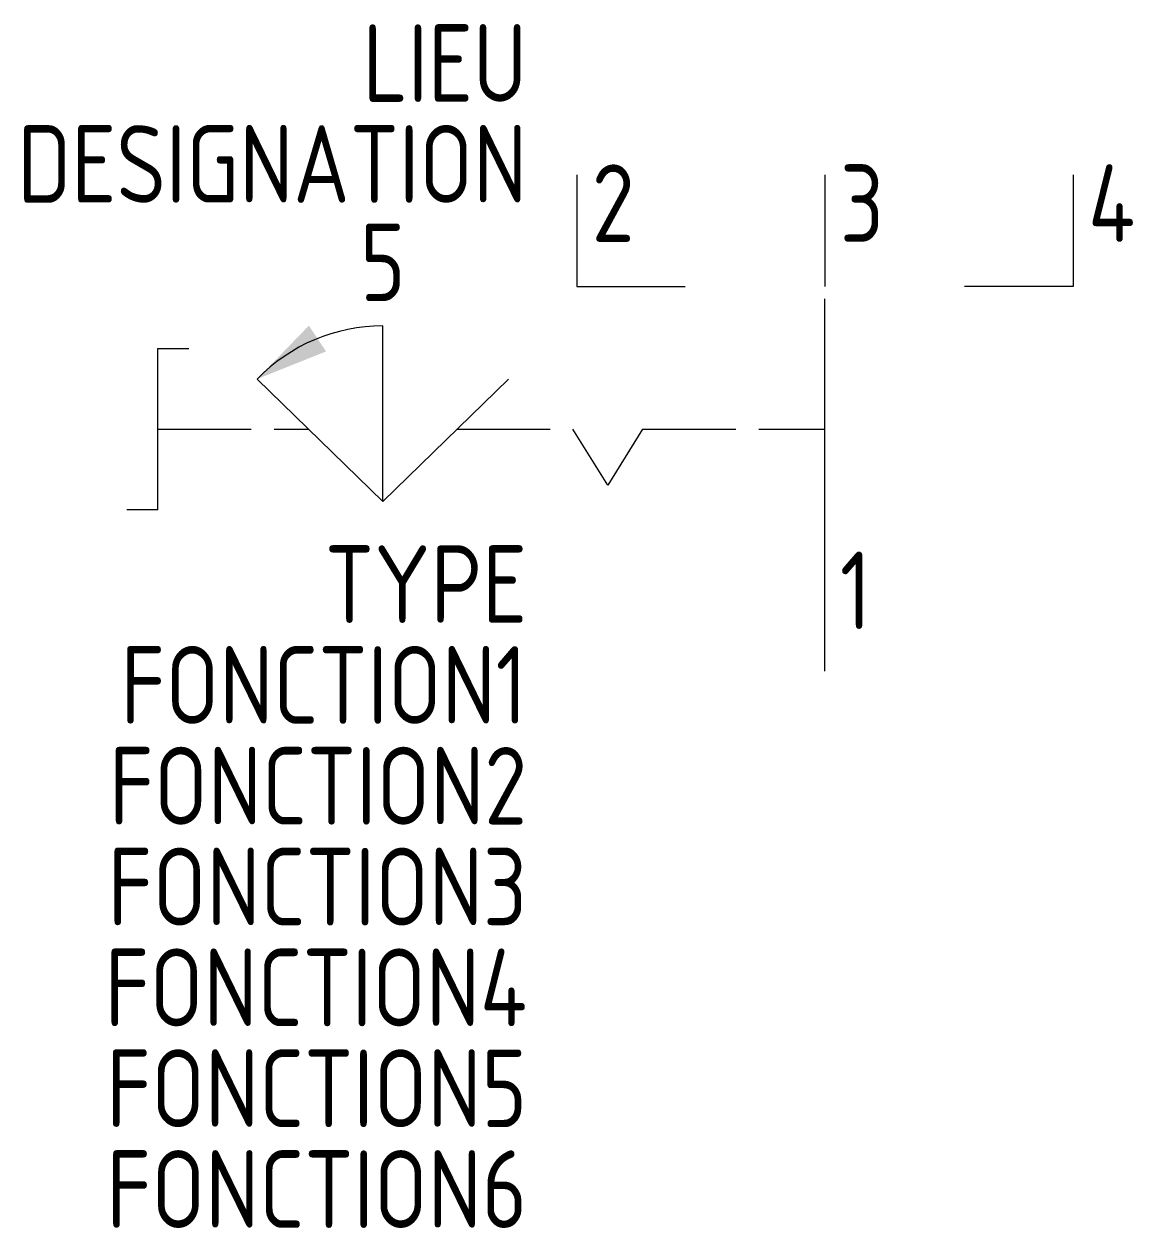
# Model space of a CAD drawing. Extents: x -1602.5 to -1566.7, y -913.5 to -874.7.
import ezdxf
from ezdxf.enums import TextEntityAlignment as Align

# ---------------------------------------------------------------- set-up
doc = ezdxf.new("R2010")
doc.units = 0
doc.linetypes.add('ACAD_ISO02W100', pattern=[15, 12, -3])
for name, color, linetype in [('SYMB_FIL', 3, 'CONTINUOUS'), ('SYMB_FIL_FIN', 1, 'CONTINUOUS'), ('SYMB_LIAISON', 1, 'ACAD_ISO02W100'), ('SYMB_TXT_CONTACT', 2, 'CONTINUOUS'), ('SYMB_TXT_NOM', 3, 'CONTINUOUS')]:
    doc.layers.add(name, color=color, linetype=linetype)
doc.styles.add('NET2_5', font='isocp.shx', dxfattribs={"width": 0.9, "height": 2.5})

msp = doc.modelspace()

# ---------------------------------------------------------------- linework, layer by layer
at = {"layer": 'SYMB_FIL'}
for p, q in [((-1584.634, -879.593), (-1584.634, -883.193)), ((-1576.634, -879.593), (-1576.634, -883.193)), ((-1568.634, -879.593), (-1568.634, -883.193)), ((-1584.634, -883.193), (-1581.134, -883.193)), ((-1568.634, -883.193), (-1572.134, -883.193)), ((-1576.634, -892.393), (-1576.634, -883.593)), ((-1598.134, -890.393), (-1598.134, -885.193)), ((-1598.134, -885.193), (-1597.134, -885.193)), ((-1598.134, -890.393), (-1599.134, -890.393)), ((-1576.634, -895.593), (-1576.634, -892.393))]:
    msp.add_line(p, q, dxfattribs=at)
at = {"layer": 'SYMB_FIL_FIN'}
for p, q in [((-1590.884, -890.123), (-1590.884, -884.464)), ((-1594.939, -886.176), (-1590.884, -890.123)), ((-1586.829, -886.176), (-1590.884, -890.123)), ((-1583.634, -889.593), (-1584.759, -887.793)), ((-1582.509, -887.793), (-1583.634, -889.593))]:
    msp.add_line(p, q, dxfattribs=at)
msp.add_arc((-1590.884, -890.123), 5.659, 90, 135.7703, dxfattribs=at)
msp.add_solid([(-1593.269, -884.455), (-1592.714, -885.287), (-1594.939, -886.176)], dxfattribs=at)
at = {"layer": 'SYMB_LIAISON', "ltscale": 0.25}
for p, q in [((-1598.134, -887.793), (-1593.277, -887.793)), ((-1588.491, -887.793), (-1584.759, -887.793)), ((-1582.509, -887.793), (-1576.634, -887.793))]:
    msp.add_line(p, q, dxfattribs=at)

# ---------------------------------------------------------------- texts
at = {"layer": 'SYMB_TXT_CONTACT', "style": 'NET2_5', "width": 0.9, "flags": 8}
for tag, p, s in [('2', (-1584.149, -881.758), '1'), ('3', (-1576.149, -881.758), '3'), ('4', (-1568.149, -881.758), '4'), ('1', (-1576.149, -894.238), '2')]:
    msp.add_attdef(tag, p, s, height=2.5, dxfattribs=at)
msp.add_attdef('5', text='M-0-A', height=2.5, dxfattribs=at).set_placement((-1590.884, -883.664), align=Align.CENTER)
at = {"layer": 'SYMB_TXT_NOM', "style": 'NET2_5', "width": 0.9, "flags": 8}
for tag, text, p in [('LIEU', '', (-1586.234, -877.243)), ('DESIGNATION', 'S?', (-1586.234, -880.493)), ('TYPE', '', (-1586.234, -894.037)), ('FONCTION1', 'MANU', (-1586.234, -897.287)), ('FONCTION2', '0', (-1586.234, -900.537)), ('FONCTION3', 'AUTO', (-1586.234, -903.787)), ('FONCTION4', '', (-1586.234, -907.037)), ('FONCTION5', '', (-1586.234, -910.287)), ('FONCTION6', '', (-1586.234, -913.537))]:
    msp.add_attdef(tag, text=text, height=2.5, dxfattribs=at).set_placement(p, align=Align.RIGHT)

doc.saveas('drawing.dxf')
